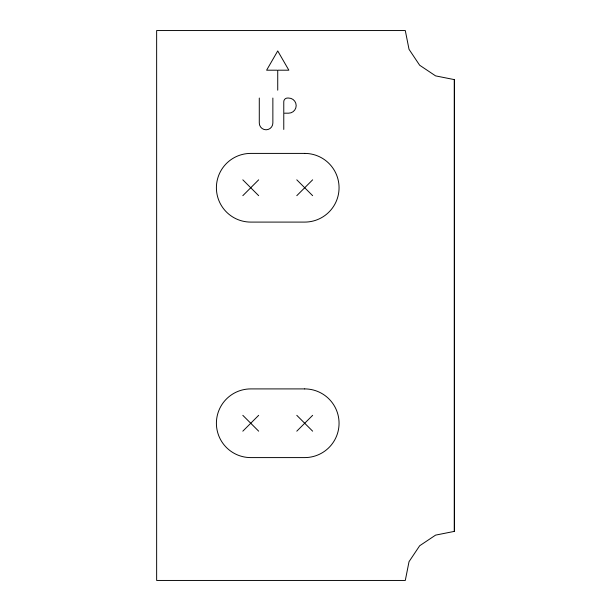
<?xml version="1.0" encoding="UTF-8"?>
<svg xmlns="http://www.w3.org/2000/svg" width="611" height="611" viewBox="0 0 611 611"><rect width="100%" height="100%" fill="white"/><g stroke="black" fill="none" stroke-linecap="round" stroke-linejoin="round"><path stroke-width="0.92" d="M454.355 531.387L454.355 79.613L435.582 75.879L419.665 65.24L409.026 49.323L405.292 30.55L156.645 30.55L156.645 580.45L405.292 580.45L409.026 561.677L419.665 545.76L435.582 535.121L454.355 531.387L454.355 79.613M242.819 195.673L258.674 179.825M296.786 195.673L312.641 179.825M242.819 431.175L258.674 415.327M296.786 431.175L312.641 415.327M276.943 70.196L266.617 70.196L277.73 50.942L288.85 70.196L277.73 70.196L277.73 90.199M284.558 113.18L288.606 113.18A7.569 7.569 0 0 0 296.175 105.611A7.569 7.569 0 0 0 288.606 98.043L287.453 98.043A3.681 3.681 0 0 0 283.771 101.724L283.771 129.448M296.786 179.825L312.641 195.673M242.819 179.825L258.674 195.673M296.786 415.327L312.641 431.175M242.819 415.327L258.674 431.175M272.865 98.043L272.865 122.994A6.79 6.79 0 0 1 266.075 129.784A6.79 6.79 0 0 1 259.285 122.994L259.285 98.043M304.713 153.407L250.747 153.407A34.346 34.346 0 0 0 216.401 187.745A34.346 34.346 0 0 0 250.747 222.091L304.713 222.091A34.346 34.346 0 0 0 339.059 187.745A34.346 34.346 0 0 0 304.713 153.407M304.713 388.909L250.747 388.909A34.346 34.346 0 0 0 216.401 423.255A34.346 34.346 0 0 0 250.747 457.593L304.713 457.593A34.346 34.346 0 0 0 339.059 423.255A34.346 34.346 0 0 0 304.713 388.909"/></g></svg>
